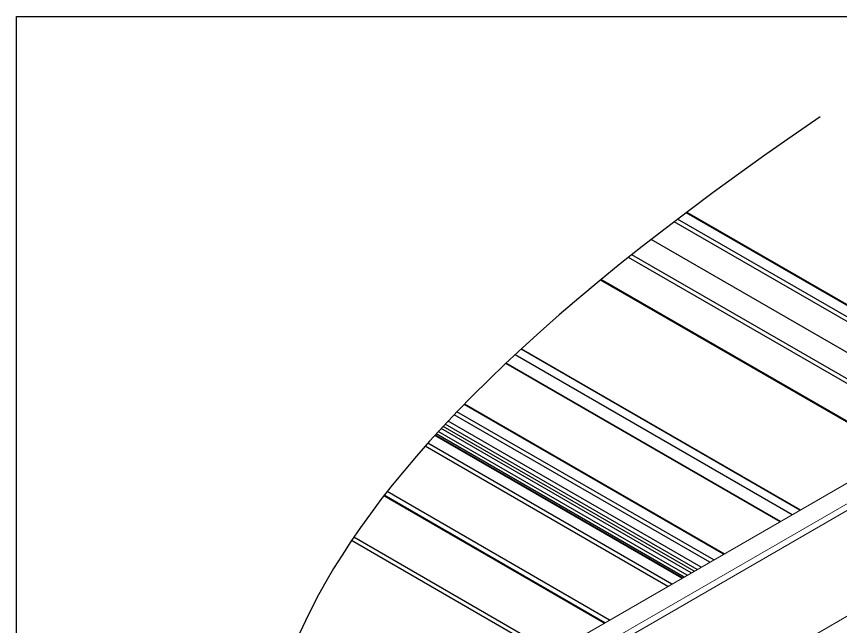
# Model space of a CAD drawing. Extents: x -0.1 to 11.3, y -13.9 to 0.
# Drawn here: x 0 to 2.934, y -2.172 to 0 of the extents above; entities that cross this region are included whole.
import ezdxf

# ---------------------------------------------------------------- set-up
doc = ezdxf.new("R2010")
doc.units = 0
doc.header["$LTSCALE"] = 0.5
doc.header["$MEASUREMENT"] = 0
doc.layers.add('Dimension', color=10, linetype='CONTINUOUS')
doc.layers.add('Housing', color=150, linetype='CONTINUOUS')
doc.layers.add('Jig', color=41, linetype='CONTINUOUS', lineweight=13)
doc.layers.add('Text-Unprinted', color=131, linetype='CONTINUOUS', plot=False)

msp = doc.modelspace()

# ---------------------------------------------------------------- linework, layer by layer
at = {"layer": 'Dimension', "transparency": 16777216}
msp.add_open_spline([(2.8616, -0.3576), (0.691, -1.8341), (0.878, -3.2518), (1.065, -4.6696), (0.4687, -5.2892), (0.4373, -5.3219), (0.4039, -5.3545), (0.3687, -5.3873), (0.2889, -5.4614), (0.1995, -5.5356), (0.1005, -5.6099)], degree=3, knots=[0, 0, 0, 0, 1, 1.766137, 1.766137, 1.766137, 1.806549, 1.806549, 1.806549, 1.898148, 1.898148, 1.898148, 1.898148], dxfattribs=at)
at = {"layer": 'Housing', "linetype": 'Continuous', "lineweight": 25, "transparency": 16777216}
for p, q in [((3.5044, -1.3448), (2.3844, -0.6984)), ((2.387, -0.6965), (3.5073, -1.3431)), ((3.4549, -1.3733), (2.3416, -0.7308)), ((3.469, -1.3652), (2.3538, -0.7215)), ((3.3594, -1.4285), (2.2599, -0.7939)), ((3.2781, -1.4754), (2.1911, -0.848)), ((3.2639, -1.4836), (2.1792, -0.8575)), ((3.1443, -1.5526), (2.0797, -0.9382)), ((3.1472, -1.5509), (2.0821, -0.9362)), ((2.7893, -1.7575), (1.7963, -1.1844)), ((2.7906, -1.7568), (1.7973, -1.1835)), ((2.7616, -1.7735), (1.775, -1.2041)), ((2.7184, -1.7984), (1.7421, -1.2349)), ((2.7199, -1.7975), (1.7433, -1.2338)), ((1.5956, -1.3789), (2.5205, -1.9126)), ((2.4822, -1.9347), (1.5682, -1.4072)), ((2.5175, -1.9143), (1.5935, -1.381)), ((2.468, -1.9429), (1.5581, -1.4177)), ((2.4122, -1.9751), (1.5188, -1.4595)), ((2.4231, -1.9688), (1.5264, -1.4513)), ((2.4376, -1.9605), (1.5366, -1.4404)), ((2.3691, -2), (1.4889, -1.492)), ((1.4909, -1.4898), (2.372, -1.9983)), ((2.3769, -1.9955), (1.4942, -1.4861)), ((2.3877, -1.9892), (1.5018, -1.4779)), ((2.4022, -1.9809), (1.5118, -1.467)), ((2.3337, -2.0204), (1.4647, -1.5189)), ((2.3196, -2.0286), (1.4551, -1.5297)), ((2.1117, -2.1486), (1.3197, -1.6914)), ((2.0924, -2.1597), (1.3077, -1.7068)), ((2.0953, -2.158), (1.3095, -1.7045)), ((1.8975, -2.2722), (1.1928, -1.8654)), ((1.9117, -2.264), (1.2008, -1.8537))]:
    msp.add_line(p, q, dxfattribs=at)
at = {"layer": 'Jig', "linetype": 'Continuous', "transparency": 16777216}
for p, q in [((1.3902, -2.565), (3.6529, -1.259)), ((3.5221, -1.408), (1.6483, -2.4895)), ((1.6695, -2.5017), (3.5221, -1.4325)), ((3.2562, -1.9623), (1.9955, -2.6899))]:
    msp.add_line(p, q, dxfattribs=at)
at = {"layer": 'Text-Unprinted', "transparency": 16777216}
msp.add_lwpolyline([(0, 0), (11.3039, 0), (11.3039, -13.9431), (0, -13.9431)], close=True, dxfattribs=at)

doc.saveas('drawing.dxf')
